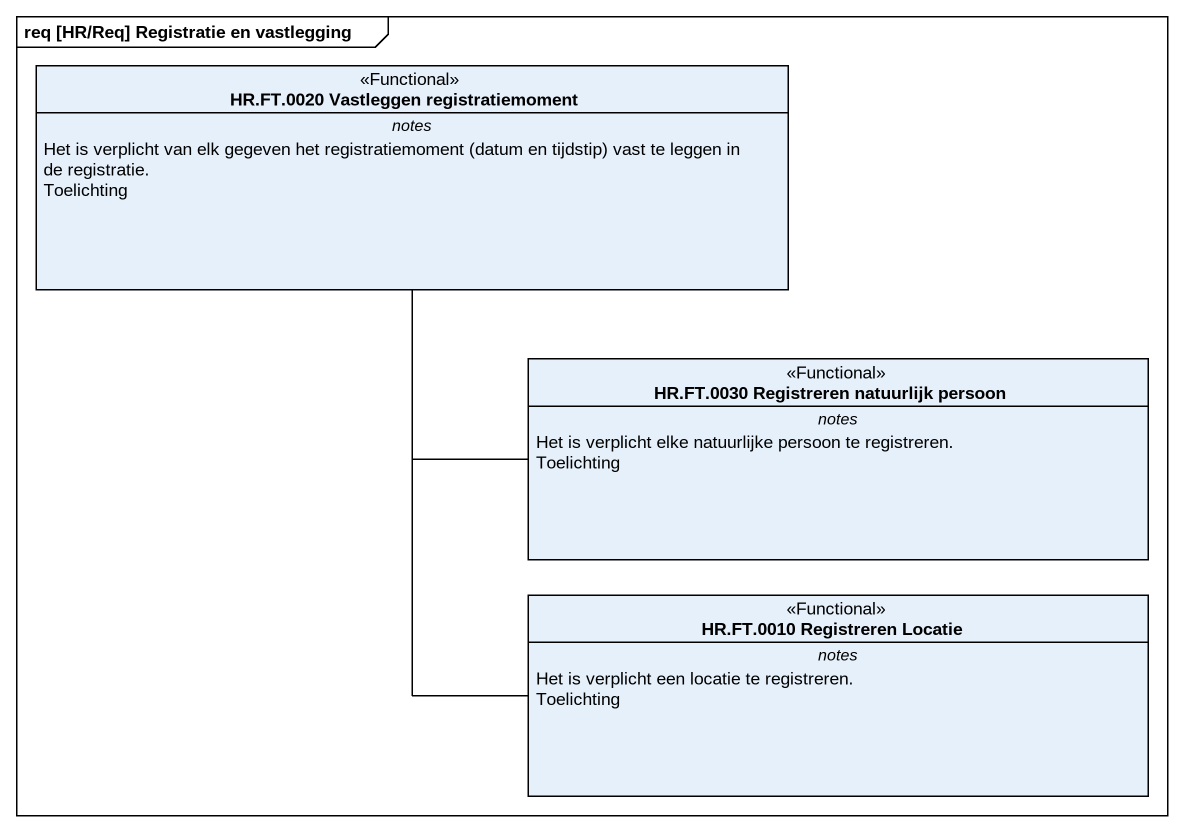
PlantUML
@startuml
mainframe req [HR/Req] Registratie en vastlegging
hide circle
hide empty members
class "HR.FT.0020 Vastleggen registratiemoment" as HR_FT_0020_Vastleggen <<Functional>> {
  -- notes --
  {field} Het is verplicht van elk gegeven het registratiemoment (datum en tijdstip) vast te leggen in de registratie.
  Toelichting
}
class "HR.FT.0030 Registreren natuurlijk persoon" as HR_FT_0030_Registreren <<Functional>> {
  -- notes --
  Het is verplicht elke natuurlijke persoon te registreren.
  Toelichting
}
class "HR.FT.0010 Registreren Locatie" as HR_FT_0010_Registreren <<Functional>> {
  -- notes --
  Het is verplicht een locatie te registreren.
  Toelichting
}
HR_FT_0030_Registreren -up- HR_FT_0020_Vastleggen
HR_FT_0010_Registreren -up- HR_FT_0020_Vastleggen
@enduml
